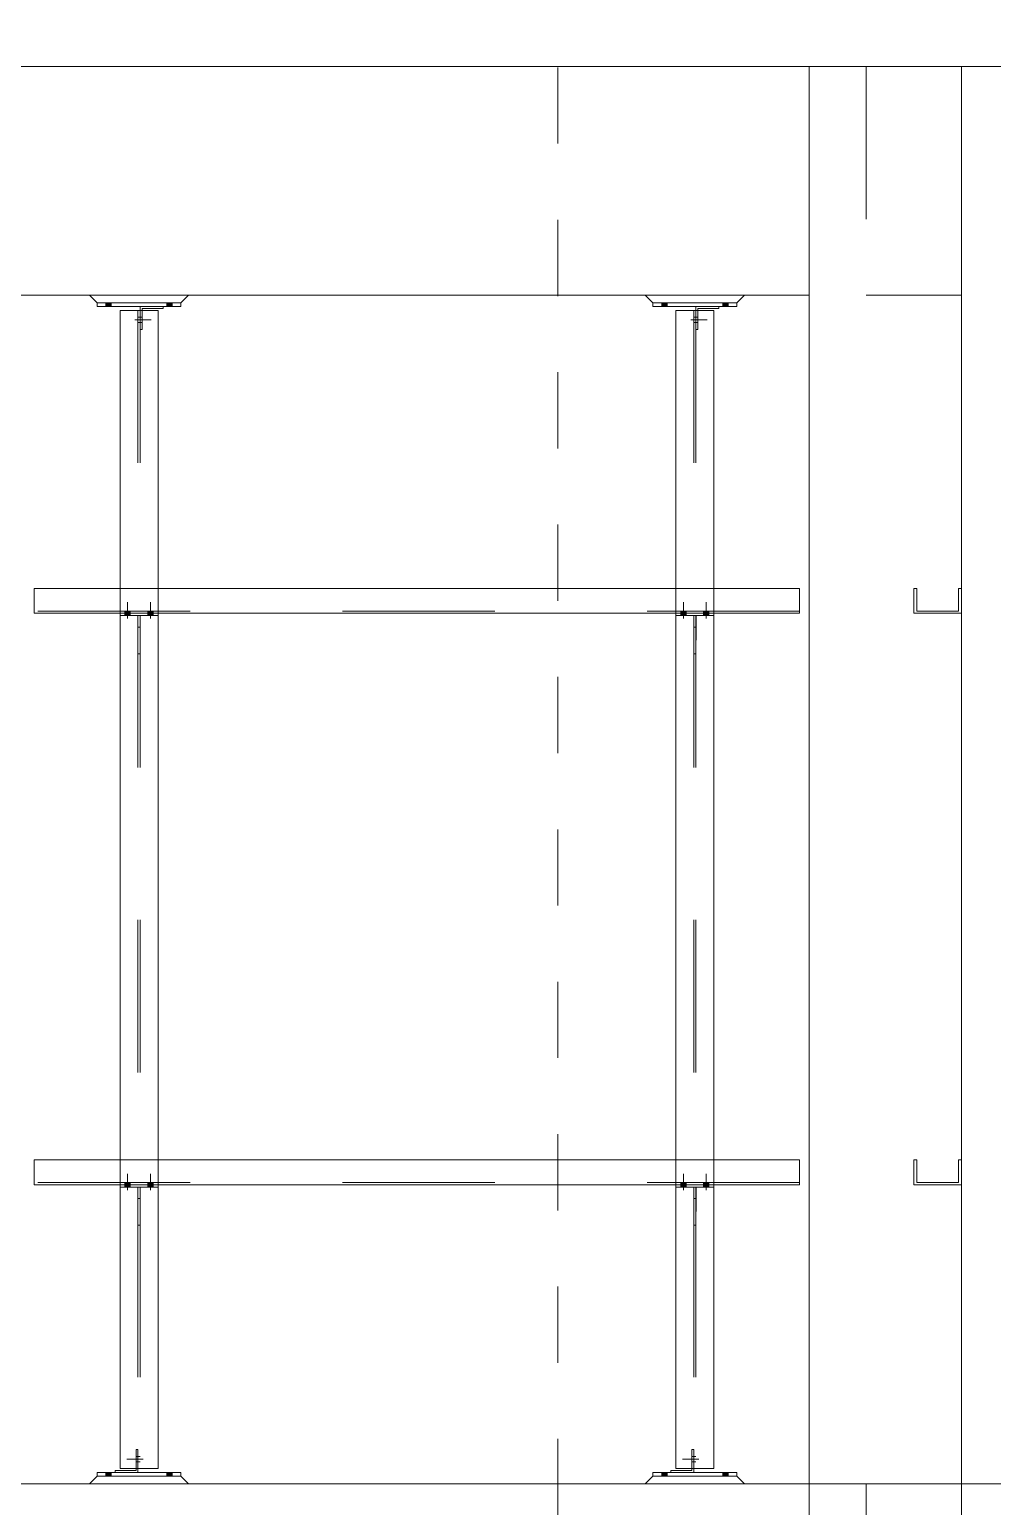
# Model space of a CAD drawing. Header units: millimetres. Extents: x 652937 to 1670132, y 1473552 to 2851037.
# Drawn here: x 663473.782 to 663476.309, y 1524533.461 to 1524537.338 of the extents above; entities that cross this region are included whole.
import ezdxf

# ---------------------------------------------------------------- set-up
doc = ezdxf.new("R2010")
doc.units = ezdxf.units.MM
for name, pattern in [('XKITLINE00', [0]), ('XKITLINE01', [4, 1, -1, 1, -1]), ('XKITLINE02', [4, 2, -2])]:
    doc.linetypes.add(name, pattern=pattern)
doc.layers.add('000 - 0_HIDE_OBJ_FRAMING_DEF_SUB', color=7, linetype='Continuous', plot=False)
for name, color, linetype, lineweight in [('Bolt', 7, 'Continuous', 0), ('Part', 7, 'Continuous', 0), ('S-GRID', 7, 'Continuous', 9)]:
    doc.layers.add(name, color=color, linetype=linetype, lineweight=lineweight)

# ---------------------------------------------------------------- blocks, each defined once
blk = doc.blocks.new('*A18802950')
at = {"layer": 'S-GRID', "color": 7, "linetype": 'XKITLINE01', "lineweight": 0}
blk.add_line((-21.862873, 47.4), (90.947689, 47.4), dxfattribs=at)
blk = doc.blocks.new('*A18812951')
at = {"layer": 'S-GRID', "color": 7, "linetype": 'XKITLINE01', "lineweight": 0}
blk.add_line((-21.862873, 66), (90.947689, 66), dxfattribs=at)
blk = doc.blocks.new('*A19212991')
at = {"layer": '000 - 0_HIDE_OBJ_FRAMING_DEF_SUB', "color": 7, "linetype": 'XKITLINE02', "lineweight": 0}
for p, q in [((74.247294, 47.4), (74.247294, 44.4)), ((74.247294, 47.4), (74.247682, 47.4)), ((74.247682, 47.4), (74.247294, 47.4)), ((76.247294, 30.9), (76.247294, 47.4)), ((74.247294, 36.9), (74.247294, 30.9)), ((74.247682, 30.9), (74.247294, 30.9)), ((74.247294, 30.9), (74.247682, 30.9)), ((74.614073, 30.9), (74.364073, 30.9))]:
    blk.add_line(p, q, dxfattribs=at)
at = {"layer": '000 - 0_HIDE_OBJ_FRAMING_DEF_SUB', "color": 7, "linetype": 'XKITLINE00', "lineweight": 0}
for p, q in [((74.247682, 30.9), (74.247682, 47.4)), ((74.247682, 47.4), (76.247681, 47.4)), ((76.247681, 47.4), (76.247681, 30.9)), ((74.247294, 44.4), (74.247294, 36.9)), ((74.364073, 30.9), (74.247682, 30.9)), ((76.247681, 30.9), (74.614073, 30.9))]:
    blk.add_line(p, q, dxfattribs=at)
blk = doc.blocks.new('*A19343004')
at = {"layer": 'S-GRID', "color": 7, "linetype": 'XKITLINE01', "lineweight": 0}
blk.add_line((70.947689, 0.989257), (70.947689, 85.464475), dxfattribs=at)
blk = doc.blocks.new('*A21393209')
at = {"layer": 'Part', "color": 7, "linetype": 'XKITLINE00', "lineweight": 0}
for q in [(-6.027551, 47.4), (74.248136, 44.4)]:
    blk.add_line((74.248136, 47.4), q, dxfattribs=at)
at = {"layer": 'Part', "color": 7, "linetype": 'XKITLINE02', "lineweight": 0}
for p, q in [((74.247748, 44.4), (74.247748, 47.4)), ((74.247748, 47.4), (74.248136, 47.4))]:
    blk.add_line(p, q, dxfattribs=at)
blk = doc.blocks.new('*A21423212')
at = {"layer": 'Part', "color": 7, "linetype": 'XKITLINE00', "lineweight": 0}
for p, q in [((74.247682, 66), (-6.027313, 66)), ((74.247682, 66), (74.247682, 63)), ((74.247682, 63), (-6.027313, 63))]:
    blk.add_line(p, q, dxfattribs=at)
at = {"layer": 'Part', "color": 7, "linetype": 'XKITLINE02', "lineweight": 0}
for p, q in [((74.247294, 63), (74.247294, 66)), ((74.247294, 66), (74.247682, 66)), ((74.247682, 63), (74.247294, 63))]:
    blk.add_line(p, q, dxfattribs=at)
blk = doc.blocks.new('*A21633233')
at = {"layer": 'Part', "color": 7, "linetype": 'XKITLINE00', "lineweight": 0}
for p, q in [((64.078234, 59.15), (64.078244, 59.15)), ((64.078389, 59.15), (64.078244, 59.15)), ((64.078244, 59.15), (64.078244, 58.855)), ((74.12255, 59.15), (64.078379, 59.15)), ((64.078389, 59.15), (64.078389, 58.825)), ((74.12254, 59.15), (74.12255, 59.15)), ((74.12255, 59.15), (74.12255, 58.825)), ((64.078234, 58.855), (64.078234, 58.825)), ((64.078389, 58.825), (64.078234, 58.825)), ((64.078234, 58.825), (74.12255, 58.825)), ((64.078244, 58.855), (64.078389, 58.855)), ((64.078244, 58.855), (64.078379, 58.855))]:
    blk.add_line(p, q, dxfattribs=at)
at = {"layer": 'Part', "color": 7, "linetype": 'XKITLINE02', "lineweight": 0}
for p, q in [((64.078234, 59.15), (64.078234, 58.855)), ((64.078244, 59.15), (64.078234, 59.15)), ((64.078379, 58.855), (64.078379, 59.15)), ((74.122395, 58.825), (74.122395, 59.15)), ((74.122395, 59.15), (74.122405, 59.15)), ((74.122405, 59.15), (74.122405, 58.855)), ((74.12254, 58.855), (74.12254, 59.15)), ((74.12254, 58.855), (64.078379, 58.855)), ((74.12255, 58.825), (74.122395, 58.825)), ((74.122405, 58.855), (74.12254, 58.855))]:
    blk.add_line(p, q, dxfattribs=at)
blk = doc.blocks.new('*A21783248')
at = {"layer": 'Part', "color": 7, "linetype": 'XKITLINE00', "lineweight": 0}
for p, q in [((65.203263, 58.825), (65.203263, 58.795)), ((65.203263, 58.795), (65.203449, 58.795)), ((65.703449, 58.795), (65.203263, 58.795)), ((65.203449, 58.825), (65.203449, 58.795)), ((65.703449, 58.795), (65.703449, 58.825))]:
    blk.add_line(p, q, dxfattribs=at)
at = {"layer": 'Part', "color": 7, "linetype": 'XKITLINE02', "lineweight": 0}
for p, q in [((65.703449, 58.825), (65.203263, 58.825)), ((65.703263, 58.825), (65.703449, 58.825)), ((65.703263, 58.825), (65.703263, 58.795)), ((65.703263, 58.795), (65.703449, 58.795))]:
    blk.add_line(p, q, dxfattribs=at)
blk = doc.blocks.new('*A21793249')
at = {"layer": 'Bolt'}
for points in [[(65.268, 58.825), (65.268, 58.855), (65.338, 58.855), (65.338, 58.825)], [(65.268, 58.795), (65.268, 58.825), (65.338, 58.825), (65.338, 58.795)], [(65.568, 58.825), (65.568, 58.855), (65.638, 58.855), (65.638, 58.825)], [(65.568, 58.795), (65.568, 58.825), (65.638, 58.825), (65.638, 58.795)]]:
    blk.add_hatch(color=7, dxfattribs=at).paths.add_polyline_path(points, flags=17)
at = {"layer": 'Bolt', "color": 7, "linetype": 'XKITLINE00', "lineweight": 0}
for p, q in [((65.303, 58.755), (65.303, 58.97)), ((65.603, 58.755), (65.603, 58.97)), ((65.268, 58.825), (65.268, 58.855)), ((65.268, 58.795), (65.268, 58.825)), ((65.338, 58.825), (65.338, 58.855)), ((65.338, 58.795), (65.338, 58.825)), ((65.568, 58.825), (65.568, 58.855)), ((65.568, 58.795), (65.568, 58.825)), ((65.638, 58.825), (65.638, 58.855)), ((65.638, 58.795), (65.638, 58.825))]:
    blk.add_line(p, q, dxfattribs=at)
blk = doc.blocks.new('*A21803250')
at = {"layer": 'Part', "color": 7, "linetype": 'XKITLINE00', "lineweight": 0}
for p, q in [((64.903092, 62.85), (64.903092, 62.9)), ((66.003263, 62.9), (64.903092, 62.9)), ((66.003263, 62.85), (64.903092, 62.85)), ((64.903263, 62.85), (64.903263, 62.9)), ((66.003263, 62.85), (66.003263, 62.9))]:
    blk.add_line(p, q, dxfattribs=at)
at = {"layer": 'Part', "color": 7, "linetype": 'XKITLINE02', "lineweight": 0}
blk.add_line((66.003092, 62.85), (66.003092, 62.9), dxfattribs=at)
blk = doc.blocks.new('*A21813251')
at = {"layer": 'Part', "color": 7, "linetype": 'XKITLINE00', "lineweight": 0}
for p, q in [((65.468131, 62.85), (65.468131, 62.8)), ((65.468224, 62.85), (65.468224, 62.8)), ((65.493224, 62.825), (65.493224, 62.8)), ((65.768224, 62.825), (65.493224, 62.825)), ((65.768224, 62.825), (65.768224, 62.85))]:
    blk.add_line(p, q, dxfattribs=at)
at = {"layer": 'Part', "color": 7, "linetype": 'XKITLINE02', "lineweight": 0}
for p, q in [((65.768224, 62.85), (65.468131, 62.85)), ((65.493224, 62.825), (65.493131, 62.825)), ((65.493131, 62.825), (65.493131, 62.55)), ((65.493224, 62.825), (65.493131, 62.825)), ((65.768131, 62.85), (65.768131, 62.825)), ((65.468131, 62.8), (65.468131, 62.55)), ((65.468224, 62.8), (65.468224, 62.55)), ((65.493224, 62.8), (65.493224, 62.55)), ((65.493224, 62.55), (65.468131, 62.55))]:
    blk.add_line(p, q, dxfattribs=at)
blk = doc.blocks.new('*A21823252')
at = {"layer": 'Part', "color": 7, "linetype": 'XKITLINE00', "lineweight": 0}
for p, q in [((64.803061, 63), (64.903092, 62.9)), ((64.903263, 62.9), (64.803294, 63)), ((66.103294, 63), (66.003263, 62.9)), ((66.003263, 62.9), (64.903092, 62.9))]:
    blk.add_line(p, q, dxfattribs=at)
at = {"layer": 'Part', "color": 7, "linetype": 'XKITLINE02', "lineweight": 0}
for p, q in [((64.803294, 63), (64.803061, 63)), ((64.803061, 63), (66.103294, 63)), ((66.003092, 62.9), (66.103061, 63)), ((66.003263, 62.9), (66.003092, 62.9))]:
    blk.add_line(p, q, dxfattribs=at)
blk = doc.blocks.new('*A21833253')
at = {"layer": 'Bolt', "color": 7, "linetype": 'XKITLINE02', "lineweight": 0}
for p, q in [((65.398578, 62.675), (65.613178, 62.675)), ((65.438167, 62.64), (65.468167, 62.64)), ((65.438188, 62.71), (65.468188, 62.71)), ((65.468147, 62.64), (65.493147, 62.64)), ((65.468208, 62.71), (65.493208, 62.71))]:
    blk.add_line(p, q, dxfattribs=at)
blk = doc.blocks.new('*A21843254')
at = {"layer": 'Bolt'}
for points in [[(65.088, 62.9), (65.088, 62.85), (65.018, 62.85), (65.018, 62.9)], [(65.888, 62.9), (65.888, 62.85), (65.818, 62.85), (65.818, 62.9)]]:
    blk.add_hatch(color=7, dxfattribs=at).paths.add_polyline_path(points, flags=17)
at = {"layer": 'Bolt', "color": 7, "linetype": 'XKITLINE00', "lineweight": 0}
for p, q in [((65.018, 62.9), (65.018, 62.85)), ((65.053, 62.9), (65.053, 62.85)), ((65.088, 62.9), (65.088, 62.85)), ((65.818, 62.9), (65.818, 62.85)), ((65.853, 62.9), (65.853, 62.85)), ((65.888, 62.9), (65.888, 62.85))]:
    blk.add_line(p, q, dxfattribs=at)
blk = doc.blocks.new('*A22993369')
at = {"layer": '000 - 0_HIDE_OBJ_FRAMING_DEF_SUB', "color": 7, "linetype": 'XKITLINE02', "lineweight": 0}
for p, q in [((76.247294, 66), (74.997058, 66)), ((74.997294, 66), (74.997294, 63)), ((76.247294, 63), (76.247294, 66)), ((74.997058, 63), (76.247294, 63))]:
    blk.add_line(p, q, dxfattribs=at)
blk = doc.blocks.new('*A23003370')
at = {"layer": '000 - 0_HIDE_OBJ_FRAMING_DEF_SUB', "color": 7, "linetype": 'XKITLINE02', "lineweight": 0}
for p, q in [((75.622011, 51.65), (75.622246, 51.65)), ((75.662246, 51.65), (75.622246, 51.65)), ((75.622246, 51.65), (75.622246, 51.325)), ((75.662011, 51.65), (75.662246, 51.65)), ((75.662246, 51.355), (75.662246, 51.65)), ((76.207011, 51.65), (76.207246, 51.65)), ((76.247246, 51.65), (76.207246, 51.65)), ((76.207246, 51.65), (76.207246, 51.355)), ((76.247011, 51.65), (76.247246, 51.65)), ((76.247246, 51.325), (76.247246, 51.65)), ((75.622011, 51.325), (75.622246, 51.325)), ((75.622246, 51.325), (76.247246, 51.325)), ((75.662011, 51.355), (75.662246, 51.355)), ((76.207246, 51.355), (75.662246, 51.355)), ((76.207011, 51.355), (76.207246, 51.355)), ((76.247011, 51.325), (76.247246, 51.325))]:
    blk.add_line(p, q, dxfattribs=at)
blk = doc.blocks.new('*A23013371')
at = {"layer": '000 - 0_HIDE_OBJ_FRAMING_DEF_SUB', "color": 7, "linetype": 'XKITLINE02', "lineweight": 0}
for p, q in [((75.622011, 59.15), (75.622246, 59.15)), ((75.662246, 59.15), (75.622246, 59.15)), ((75.622246, 59.15), (75.622246, 58.825)), ((75.662011, 59.15), (75.662246, 59.15)), ((75.662246, 58.855), (75.662246, 59.15)), ((76.207011, 59.15), (76.207246, 59.15)), ((76.247246, 59.15), (76.207246, 59.15)), ((76.207246, 59.15), (76.207246, 58.855)), ((76.247011, 59.15), (76.247246, 59.15)), ((76.247246, 58.825), (76.247246, 59.15)), ((75.622011, 58.825), (75.622246, 58.825)), ((75.622246, 58.825), (76.247246, 58.825)), ((75.662011, 58.855), (75.662246, 58.855)), ((76.207246, 58.855), (75.662246, 58.855)), ((76.207011, 58.855), (76.207246, 58.855)), ((76.247011, 58.825), (76.247246, 58.825))]:
    blk.add_line(p, q, dxfattribs=at)
blk = doc.blocks.new('*A23023372')
at = {"layer": '000 - 0_HIDE_OBJ_FRAMING_DEF_SUB', "color": 7, "linetype": 'XKITLINE02', "lineweight": 0}
for p, q in [((74.247294, 66), (74.247294, 63)), ((74.247294, 66), (74.247682, 66)), ((74.247682, 66), (74.247294, 66)), ((76.247294, 47.4), (76.247294, 66)), ((74.247294, 47.4), (74.247682, 47.4)), ((74.247294, 47.4), (74.247682, 47.4))]:
    blk.add_line(p, q, dxfattribs=at)
at = {"layer": '000 - 0_HIDE_OBJ_FRAMING_DEF_SUB', "color": 7, "linetype": 'XKITLINE00', "lineweight": 0}
for p, q in [((74.247682, 47.4), (74.247682, 66)), ((74.247682, 66), (76.247681, 66)), ((76.247681, 66), (76.247681, 47.4)), ((74.247294, 63), (74.247294, 47.4)), ((74.247682, 47.4), (76.247681, 47.4))]:
    blk.add_line(p, q, dxfattribs=at)
blk = doc.blocks.new('*A23033373')
at = {"layer": 'Part', "color": 7, "linetype": 'XKITLINE00', "lineweight": 0}
for p, q in [((72.997629, 62.8), (72.497474, 62.8)), ((72.497487, 62.8), (72.497487, 59.15)), ((72.497629, 62.8), (72.497629, 59.15)), ((72.997629, 62.8), (72.997629, 59.15)), ((72.497487, 58.825), (72.497487, 51.65)), ((72.497629, 58.825), (72.497629, 51.65)), ((72.997629, 58.795), (72.997629, 51.65)), ((72.497487, 51.325), (72.497487, 47.6)), ((72.497629, 51.325), (72.497629, 47.6)), ((72.997629, 51.295), (72.997629, 47.6)), ((72.997629, 47.6), (72.497474, 47.6))]:
    blk.add_line(p, q, dxfattribs=at)
at = {"layer": 'Part', "color": 7, "linetype": 'XKITLINE02', "lineweight": 0}
for p, q in [((72.497474, 62.8), (72.497474, 47.6)), ((72.497617, 62.8), (72.497617, 47.6)), ((72.732487, 62.8), (72.732487, 47.6)), ((72.732617, 62.8), (72.732617, 47.6)), ((72.762487, 62.8), (72.762487, 47.6)), ((72.762617, 62.8), (72.762617, 47.6)), ((72.997474, 62.8), (72.997474, 47.6)), ((72.997487, 62.8), (72.997487, 47.6)), ((72.997617, 62.8), (72.997617, 47.6)), ((72.497487, 59.15), (72.497487, 58.825)), ((72.497629, 59.15), (72.497629, 58.825)), ((72.997629, 59.15), (72.997629, 58.795)), ((72.497487, 51.65), (72.497487, 51.325)), ((72.497629, 51.65), (72.497629, 51.325)), ((72.997629, 51.65), (72.997629, 51.295))]:
    blk.add_line(p, q, dxfattribs=at)
blk = doc.blocks.new('*A23043374')
at = {"layer": 'Part', "color": 7, "linetype": 'XKITLINE00', "lineweight": 0}
for p, q in [((72.732637, 58.795), (72.732637, 58.295)), ((72.732823, 58.645), (72.732823, 58.795)), ((72.762823, 58.795), (72.732823, 58.795)), ((72.762823, 58.645), (72.762823, 58.795)), ((72.732684, 58.295), (72.732823, 58.645)), ((72.732823, 58.645), (72.762823, 58.645)), ((72.762823, 58.645), (72.762684, 58.295)), ((72.732637, 58.295), (72.732684, 58.295)), ((72.762684, 58.295), (72.732684, 58.295))]:
    blk.add_line(p, q, dxfattribs=at)
at = {"layer": 'Part', "color": 7, "linetype": 'XKITLINE02', "lineweight": 0}
for p, q in [((72.732823, 58.795), (72.732637, 58.795)), ((72.732823, 58.795), (72.732637, 58.795)), ((72.762637, 58.295), (72.762637, 58.795)), ((72.732684, 58.295), (72.732637, 58.295))]:
    blk.add_line(p, q, dxfattribs=at)
blk = doc.blocks.new('*A23053375')
at = {"layer": 'Part', "color": 7, "linetype": 'XKITLINE00', "lineweight": 0}
for p, q in [((72.497637, 51.325), (72.497637, 51.295)), ((72.497637, 51.295), (72.497823, 51.295)), ((72.997823, 51.295), (72.497637, 51.295)), ((72.497823, 51.325), (72.497823, 51.295)), ((72.997823, 51.295), (72.997823, 51.325))]:
    blk.add_line(p, q, dxfattribs=at)
at = {"layer": 'Part', "color": 7, "linetype": 'XKITLINE02', "lineweight": 0}
for p, q in [((72.997823, 51.325), (72.497637, 51.325)), ((72.997637, 51.325), (72.997823, 51.325)), ((72.997637, 51.325), (72.997637, 51.295)), ((72.997637, 51.295), (72.997823, 51.295))]:
    blk.add_line(p, q, dxfattribs=at)
blk = doc.blocks.new('*A23063376')
at = {"layer": 'Part', "color": 7, "linetype": 'XKITLINE00', "lineweight": 0}
for p, q in [((72.732637, 51.295), (72.732637, 50.795)), ((72.732823, 51.145), (72.732823, 51.295)), ((72.762823, 51.295), (72.732823, 51.295)), ((72.762823, 51.145), (72.762823, 51.295)), ((72.732684, 50.795), (72.732823, 51.145)), ((72.732823, 51.145), (72.762823, 51.145)), ((72.762823, 51.145), (72.762684, 50.795)), ((72.732637, 50.795), (72.732684, 50.795)), ((72.762684, 50.795), (72.732684, 50.795))]:
    blk.add_line(p, q, dxfattribs=at)
at = {"layer": 'Part', "color": 7, "linetype": 'XKITLINE02', "lineweight": 0}
for p, q in [((72.732823, 51.295), (72.732637, 51.295)), ((72.732823, 51.295), (72.732637, 51.295)), ((72.762637, 50.795), (72.762637, 51.295)), ((72.732684, 50.795), (72.732637, 50.795))]:
    blk.add_line(p, q, dxfattribs=at)
blk = doc.blocks.new('*A23073377')
at = {"layer": 'Bolt'}
for points in [[(72.563, 51.325), (72.563, 51.355), (72.633, 51.355), (72.633, 51.325)], [(72.563, 51.295), (72.563, 51.325), (72.633, 51.325), (72.633, 51.295)], [(72.863, 51.325), (72.863, 51.355), (72.933, 51.355), (72.933, 51.325)], [(72.863, 51.295), (72.863, 51.325), (72.933, 51.325), (72.933, 51.295)]]:
    blk.add_hatch(color=7, dxfattribs=at).paths.add_polyline_path(points, flags=17)
at = {"layer": 'Bolt', "color": 7, "linetype": 'XKITLINE00', "lineweight": 0}
for p, q in [((72.598, 51.255), (72.598, 51.47)), ((72.898, 51.255), (72.898, 51.47)), ((72.563, 51.325), (72.563, 51.355)), ((72.563, 51.295), (72.563, 51.325)), ((72.633, 51.325), (72.633, 51.355)), ((72.633, 51.295), (72.633, 51.325)), ((72.863, 51.325), (72.863, 51.355)), ((72.863, 51.295), (72.863, 51.325)), ((72.933, 51.325), (72.933, 51.355)), ((72.933, 51.295), (72.933, 51.325))]:
    blk.add_line(p, q, dxfattribs=at)
blk = doc.blocks.new('*A23083378')
at = {"layer": 'Part', "color": 7, "linetype": 'XKITLINE00', "lineweight": 0}
for p, q in [((72.497637, 58.825), (72.497637, 58.795)), ((72.497637, 58.795), (72.497823, 58.795)), ((72.997823, 58.795), (72.497637, 58.795)), ((72.497823, 58.825), (72.497823, 58.795)), ((72.997823, 58.795), (72.997823, 58.825))]:
    blk.add_line(p, q, dxfattribs=at)
at = {"layer": 'Part', "color": 7, "linetype": 'XKITLINE02', "lineweight": 0}
for p, q in [((72.997823, 58.825), (72.497637, 58.825)), ((72.997637, 58.825), (72.997823, 58.825)), ((72.997637, 58.825), (72.997637, 58.795)), ((72.997637, 58.795), (72.997823, 58.795))]:
    blk.add_line(p, q, dxfattribs=at)
blk = doc.blocks.new('*A23093379')
at = {"layer": 'Bolt'}
for points in [[(72.563, 58.825), (72.563, 58.855), (72.633, 58.855), (72.633, 58.825)], [(72.563, 58.795), (72.563, 58.825), (72.633, 58.825), (72.633, 58.795)], [(72.863, 58.825), (72.863, 58.855), (72.933, 58.855), (72.933, 58.825)], [(72.863, 58.795), (72.863, 58.825), (72.933, 58.825), (72.933, 58.795)]]:
    blk.add_hatch(color=7, dxfattribs=at).paths.add_polyline_path(points, flags=17)
at = {"layer": 'Bolt', "color": 7, "linetype": 'XKITLINE00', "lineweight": 0}
for p, q in [((72.598, 58.755), (72.598, 58.97)), ((72.898, 58.755), (72.898, 58.97)), ((72.563, 58.825), (72.563, 58.855)), ((72.563, 58.795), (72.563, 58.825)), ((72.633, 58.825), (72.633, 58.855)), ((72.633, 58.795), (72.633, 58.825)), ((72.863, 58.825), (72.863, 58.855)), ((72.863, 58.795), (72.863, 58.825)), ((72.933, 58.825), (72.933, 58.855)), ((72.933, 58.795), (72.933, 58.825))]:
    blk.add_line(p, q, dxfattribs=at)
blk = doc.blocks.new('*A23103380')
at = {"layer": 'Part', "color": 7, "linetype": 'XKITLINE00', "lineweight": 0}
for p, q in [((72.097436, 63), (72.197467, 62.9)), ((72.197637, 62.9), (72.097668, 63)), ((73.397668, 63), (73.297637, 62.9)), ((73.297637, 62.9), (72.197467, 62.9))]:
    blk.add_line(p, q, dxfattribs=at)
at = {"layer": 'Part', "color": 7, "linetype": 'XKITLINE02', "lineweight": 0}
for p, q in [((72.097668, 63), (72.097436, 63)), ((72.097436, 63), (73.397668, 63)), ((73.297467, 62.9), (73.397436, 63)), ((73.297637, 62.9), (73.297467, 62.9))]:
    blk.add_line(p, q, dxfattribs=at)
blk = doc.blocks.new('*A23113381')
at = {"layer": 'Bolt', "color": 7, "linetype": 'XKITLINE02', "lineweight": 0}
for p, q in [((72.692952, 62.675), (72.907552, 62.675)), ((72.732541, 62.64), (72.762541, 62.64)), ((72.732563, 62.71), (72.762563, 62.71)), ((72.762522, 62.64), (72.787522, 62.64)), ((72.762582, 62.71), (72.787582, 62.71))]:
    blk.add_line(p, q, dxfattribs=at)
blk = doc.blocks.new('*A23123382')
at = {"layer": 'Part', "color": 7, "linetype": 'XKITLINE00', "lineweight": 0}
for p, q in [((72.197467, 62.85), (72.197467, 62.9)), ((73.297637, 62.9), (72.197467, 62.9)), ((73.297637, 62.85), (72.197467, 62.85)), ((72.197637, 62.85), (72.197637, 62.9)), ((73.297637, 62.85), (73.297637, 62.9))]:
    blk.add_line(p, q, dxfattribs=at)
at = {"layer": 'Part', "color": 7, "linetype": 'XKITLINE02', "lineweight": 0}
blk.add_line((73.297467, 62.85), (73.297467, 62.9), dxfattribs=at)
blk = doc.blocks.new('*A23133383')
at = {"layer": 'Part', "color": 7, "linetype": 'XKITLINE00', "lineweight": 0}
for p, q in [((72.762505, 62.85), (72.762505, 62.8)), ((72.762598, 62.85), (72.762598, 62.8)), ((72.787598, 62.825), (72.787598, 62.8)), ((73.062598, 62.825), (72.787598, 62.825)), ((73.062598, 62.825), (73.062598, 62.85))]:
    blk.add_line(p, q, dxfattribs=at)
at = {"layer": 'Part', "color": 7, "linetype": 'XKITLINE02', "lineweight": 0}
for p, q in [((73.062598, 62.85), (72.762505, 62.85)), ((72.787598, 62.825), (72.787505, 62.825)), ((72.787505, 62.825), (72.787505, 62.55)), ((72.787598, 62.825), (72.787505, 62.825)), ((73.062505, 62.85), (73.062505, 62.825)), ((72.762505, 62.8), (72.762505, 62.55)), ((72.762598, 62.8), (72.762598, 62.55)), ((72.787598, 62.8), (72.787598, 62.55)), ((72.787598, 62.55), (72.762505, 62.55))]:
    blk.add_line(p, q, dxfattribs=at)
blk = doc.blocks.new('*A23143384')
at = {"layer": 'Bolt'}
for points in [[(72.383, 62.9), (72.383, 62.85), (72.313, 62.85), (72.313, 62.9)], [(73.183, 62.9), (73.183, 62.85), (73.113, 62.85), (73.113, 62.9)]]:
    blk.add_hatch(color=7, dxfattribs=at).paths.add_polyline_path(points, flags=17)
at = {"layer": 'Bolt', "color": 7, "linetype": 'XKITLINE00', "lineweight": 0}
for p, q in [((72.313, 62.9), (72.313, 62.85)), ((72.348, 62.9), (72.348, 62.85)), ((72.383, 62.9), (72.383, 62.85)), ((73.113, 62.9), (73.113, 62.85)), ((73.148, 62.9), (73.148, 62.85)), ((73.183, 62.9), (73.183, 62.85))]:
    blk.add_line(p, q, dxfattribs=at)
blk = doc.blocks.new('*A23193389')
at = {"layer": 'Part', "color": 7, "linetype": 'XKITLINE00', "lineweight": 0}
for p, q in [((65.703255, 62.8), (65.2031, 62.8)), ((65.203112, 62.8), (65.203112, 59.15)), ((65.203255, 62.8), (65.203255, 59.15)), ((65.703255, 62.8), (65.703255, 59.15)), ((65.203112, 58.825), (65.203112, 51.65)), ((65.203255, 58.825), (65.203255, 51.65)), ((65.703255, 58.795), (65.703255, 51.65)), ((65.203112, 51.325), (65.203112, 47.6)), ((65.203255, 51.325), (65.203255, 47.6)), ((65.703255, 51.295), (65.703255, 47.6)), ((65.703255, 47.6), (65.2031, 47.6))]:
    blk.add_line(p, q, dxfattribs=at)
at = {"layer": 'Part', "color": 7, "linetype": 'XKITLINE02', "lineweight": 0}
for p, q in [((65.2031, 62.8), (65.2031, 47.6)), ((65.203243, 62.8), (65.203243, 47.6)), ((65.438112, 62.8), (65.438112, 47.6)), ((65.438243, 62.8), (65.438243, 47.6)), ((65.468112, 62.8), (65.468112, 47.6)), ((65.468243, 62.8), (65.468243, 47.6)), ((65.7031, 62.8), (65.7031, 47.6)), ((65.703112, 62.8), (65.703112, 47.6)), ((65.703243, 62.8), (65.703243, 47.6)), ((65.203112, 59.15), (65.203112, 58.825)), ((65.203255, 59.15), (65.203255, 58.825)), ((65.703255, 59.15), (65.703255, 58.795)), ((65.203112, 51.65), (65.203112, 51.325)), ((65.203255, 51.65), (65.203255, 51.325)), ((65.703255, 51.65), (65.703255, 51.295))]:
    blk.add_line(p, q, dxfattribs=at)
blk = doc.blocks.new('*A23203390')
at = {"layer": 'Part', "color": 7, "linetype": 'XKITLINE00', "lineweight": 0}
for p, q in [((64.078234, 51.65), (64.078244, 51.65)), ((64.078389, 51.65), (64.078244, 51.65)), ((64.078244, 51.65), (64.078244, 51.355)), ((74.12255, 51.65), (64.078379, 51.65)), ((64.078389, 51.65), (64.078389, 51.325)), ((74.12254, 51.65), (74.12255, 51.65)), ((74.12255, 51.65), (74.12255, 51.325)), ((64.078234, 51.355), (64.078234, 51.325)), ((64.078389, 51.325), (64.078234, 51.325)), ((64.078234, 51.325), (74.12255, 51.325)), ((64.078244, 51.355), (64.078389, 51.355)), ((64.078244, 51.355), (64.078379, 51.355))]:
    blk.add_line(p, q, dxfattribs=at)
at = {"layer": 'Part', "color": 7, "linetype": 'XKITLINE02', "lineweight": 0}
for p, q in [((64.078234, 51.65), (64.078234, 51.355)), ((64.078244, 51.65), (64.078234, 51.65)), ((64.078379, 51.355), (64.078379, 51.65)), ((74.122395, 51.325), (74.122395, 51.65)), ((74.122395, 51.65), (74.122405, 51.65)), ((74.122405, 51.65), (74.122405, 51.355)), ((74.12254, 51.355), (74.12254, 51.65)), ((74.12254, 51.355), (64.078379, 51.355)), ((74.12255, 51.325), (74.122395, 51.325)), ((74.122405, 51.355), (74.12254, 51.355))]:
    blk.add_line(p, q, dxfattribs=at)
blk = doc.blocks.new('*A23213391')
at = {"layer": 'Bolt'}
for points in [[(65.268, 51.325), (65.268, 51.355), (65.338, 51.355), (65.338, 51.325)], [(65.268, 51.295), (65.268, 51.325), (65.338, 51.325), (65.338, 51.295)], [(65.568, 51.325), (65.568, 51.355), (65.638, 51.355), (65.638, 51.325)], [(65.568, 51.295), (65.568, 51.325), (65.638, 51.325), (65.638, 51.295)]]:
    blk.add_hatch(color=7, dxfattribs=at).paths.add_polyline_path(points, flags=17)
at = {"layer": 'Bolt', "color": 7, "linetype": 'XKITLINE00', "lineweight": 0}
for p, q in [((65.303, 51.255), (65.303, 51.47)), ((65.603, 51.255), (65.603, 51.47)), ((65.268, 51.325), (65.268, 51.355)), ((65.268, 51.295), (65.268, 51.325)), ((65.338, 51.325), (65.338, 51.355)), ((65.338, 51.295), (65.338, 51.325)), ((65.568, 51.325), (65.568, 51.355)), ((65.568, 51.295), (65.568, 51.325)), ((65.638, 51.325), (65.638, 51.355)), ((65.638, 51.295), (65.638, 51.325))]:
    blk.add_line(p, q, dxfattribs=at)
blk = doc.blocks.new('*A23223392')
at = {"layer": 'Part', "color": 7, "linetype": 'XKITLINE00', "lineweight": 0}
for p, q in [((65.438263, 51.295), (65.438263, 50.795)), ((65.438449, 51.145), (65.438449, 51.295)), ((65.468449, 51.295), (65.438449, 51.295)), ((65.468449, 51.145), (65.468449, 51.295)), ((65.438309, 50.795), (65.438449, 51.145)), ((65.438449, 51.145), (65.468449, 51.145)), ((65.468449, 51.145), (65.468309, 50.795)), ((65.438263, 50.795), (65.438309, 50.795)), ((65.468309, 50.795), (65.438309, 50.795))]:
    blk.add_line(p, q, dxfattribs=at)
at = {"layer": 'Part', "color": 7, "linetype": 'XKITLINE02', "lineweight": 0}
for p, q in [((65.438449, 51.295), (65.438263, 51.295)), ((65.438449, 51.295), (65.438263, 51.295)), ((65.468263, 50.795), (65.468263, 51.295)), ((65.438309, 50.795), (65.438263, 50.795))]:
    blk.add_line(p, q, dxfattribs=at)
blk = doc.blocks.new('*A23233393')
at = {"layer": 'Part', "color": 7, "linetype": 'XKITLINE00', "lineweight": 0}
for p, q in [((65.203263, 51.325), (65.203263, 51.295)), ((65.203263, 51.295), (65.203449, 51.295)), ((65.703449, 51.295), (65.203263, 51.295)), ((65.203449, 51.325), (65.203449, 51.295)), ((65.703449, 51.295), (65.703449, 51.325))]:
    blk.add_line(p, q, dxfattribs=at)
at = {"layer": 'Part', "color": 7, "linetype": 'XKITLINE02', "lineweight": 0}
for p, q in [((65.703449, 51.325), (65.203263, 51.325)), ((65.703263, 51.325), (65.703449, 51.325)), ((65.703263, 51.325), (65.703263, 51.295)), ((65.703263, 51.295), (65.703449, 51.295))]:
    blk.add_line(p, q, dxfattribs=at)
blk = doc.blocks.new('*A23243394')
at = {"layer": 'Part', "color": 7, "linetype": 'XKITLINE00', "lineweight": 0}
for p, q in [((65.438263, 58.795), (65.438263, 58.295)), ((65.438449, 58.645), (65.438449, 58.795)), ((65.468449, 58.795), (65.438449, 58.795)), ((65.468449, 58.645), (65.468449, 58.795)), ((65.438309, 58.295), (65.438449, 58.645)), ((65.438449, 58.645), (65.468449, 58.645)), ((65.468449, 58.645), (65.468309, 58.295)), ((65.438263, 58.295), (65.438309, 58.295)), ((65.468309, 58.295), (65.438309, 58.295))]:
    blk.add_line(p, q, dxfattribs=at)
at = {"layer": 'Part', "color": 7, "linetype": 'XKITLINE02', "lineweight": 0}
for p, q in [((65.438449, 58.795), (65.438263, 58.795)), ((65.438449, 58.795), (65.438263, 58.795)), ((65.468263, 58.295), (65.468263, 58.795)), ((65.438309, 58.295), (65.438263, 58.295))]:
    blk.add_line(p, q, dxfattribs=at)
blk = doc.blocks.new('*A23993469')
at = {"layer": '000 - 0_HIDE_OBJ_FRAMING_DEF_SUB', "color": 7, "linetype": 'XKITLINE02', "lineweight": 0}
for p, q in [((76.247294, 47.4), (74.997056, 47.4)), ((74.997294, 47.4), (74.997294, 44.4)), ((76.247294, 44.4), (76.247294, 47.4)), ((74.997056, 44.4), (76.247294, 44.4))]:
    blk.add_line(p, q, dxfattribs=at)
blk = doc.blocks.new('*A24193489')
at = {"layer": 'Bolt'}
for points in [[(65.088, 47.55), (65.088, 47.5), (65.018, 47.5), (65.018, 47.55)], [(65.888, 47.55), (65.888, 47.5), (65.818, 47.5), (65.818, 47.55)]]:
    blk.add_hatch(color=7, dxfattribs=at).paths.add_polyline_path(points, flags=17)
at = {"layer": 'Bolt', "color": 7, "linetype": 'XKITLINE00', "lineweight": 0}
for p, q in [((65.018, 47.5), (65.018, 47.55)), ((65.053, 47.5), (65.053, 47.55)), ((65.088, 47.5), (65.088, 47.55)), ((65.818, 47.5), (65.818, 47.55)), ((65.853, 47.5), (65.853, 47.55)), ((65.888, 47.5), (65.888, 47.55))]:
    blk.add_line(p, q, dxfattribs=at)
blk = doc.blocks.new('*A24203490')
at = {"layer": 'Bolt', "color": 7, "linetype": 'XKITLINE02', "lineweight": 0}
for p, q in [((65.507778, 47.725), (65.293178, 47.725)), ((65.438147, 47.76), (65.413147, 47.76)), ((65.438208, 47.69), (65.413208, 47.69)), ((65.468167, 47.76), (65.438167, 47.76)), ((65.468188, 47.69), (65.438188, 47.69))]:
    blk.add_line(p, q, dxfattribs=at)
blk = doc.blocks.new('*A24213491')
at = {"layer": 'Part', "color": 7, "linetype": 'XKITLINE00', "lineweight": 0}
for p, q in [((64.903092, 47.5), (64.803061, 47.4)), ((64.803294, 47.4), (64.903263, 47.5)), ((64.903263, 47.5), (64.903092, 47.5)), ((64.903092, 47.5), (66.003263, 47.5)), ((66.003263, 47.5), (66.103294, 47.4))]:
    blk.add_line(p, q, dxfattribs=at)
at = {"layer": 'Part', "color": 7, "linetype": 'XKITLINE02', "lineweight": 0}
for p, q in [((66.003092, 47.5), (66.103061, 47.4)), ((66.103294, 47.4), (64.803061, 47.4)), ((66.103061, 47.4), (66.103294, 47.4))]:
    blk.add_line(p, q, dxfattribs=at)
blk = doc.blocks.new('*A24223492')
at = {"layer": 'Part', "color": 7, "linetype": 'XKITLINE02', "lineweight": 0}
for p, q in [((65.438224, 47.85), (65.413131, 47.85)), ((65.413131, 47.85), (65.413131, 47.6)), ((65.413224, 47.85), (65.413224, 47.6)), ((65.438131, 47.55), (65.438131, 47.85)), ((65.438224, 47.85), (65.438224, 47.6)), ((65.138131, 47.575), (65.138224, 47.575)), ((65.138224, 47.575), (65.138131, 47.575)), ((65.438224, 47.55), (65.138131, 47.55))]:
    blk.add_line(p, q, dxfattribs=at)
at = {"layer": 'Part', "color": 7, "linetype": 'XKITLINE00', "lineweight": 0}
for p, q in [((65.138131, 47.575), (65.138131, 47.55)), ((65.413224, 47.575), (65.138224, 47.575)), ((65.138224, 47.575), (65.138224, 47.55)), ((65.413131, 47.6), (65.413131, 47.575)), ((65.413224, 47.6), (65.413224, 47.575)), ((65.438224, 47.6), (65.438224, 47.55))]:
    blk.add_line(p, q, dxfattribs=at)
blk = doc.blocks.new('*A24233493')
at = {"layer": 'Part', "color": 7, "linetype": 'XKITLINE00', "lineweight": 0}
for p, q in [((66.003263, 47.55), (64.903092, 47.55)), ((64.903092, 47.55), (64.903092, 47.5)), ((66.003263, 47.5), (64.903092, 47.5)), ((64.903263, 47.5), (64.903263, 47.55)), ((66.003263, 47.55), (66.003263, 47.5))]:
    blk.add_line(p, q, dxfattribs=at)
at = {"layer": 'Part', "color": 7, "linetype": 'XKITLINE02', "lineweight": 0}
blk.add_line((66.003092, 47.5), (66.003092, 47.55), dxfattribs=at)
blk = doc.blocks.new('*A24663536')
at = {"layer": 'Part', "color": 7, "linetype": 'XKITLINE00', "lineweight": 0}
for p, q in [((72.197467, 47.5), (72.097436, 47.4)), ((72.097668, 47.4), (72.197637, 47.5)), ((72.197637, 47.5), (72.197467, 47.5)), ((72.197467, 47.5), (73.297637, 47.5)), ((73.297637, 47.5), (73.397668, 47.4))]:
    blk.add_line(p, q, dxfattribs=at)
at = {"layer": 'Part', "color": 7, "linetype": 'XKITLINE02', "lineweight": 0}
for p, q in [((73.297467, 47.5), (73.397436, 47.4)), ((73.397668, 47.4), (72.097436, 47.4)), ((73.397436, 47.4), (73.397668, 47.4))]:
    blk.add_line(p, q, dxfattribs=at)
blk = doc.blocks.new('*A24673537')
at = {"layer": 'Bolt', "color": 7, "linetype": 'XKITLINE02', "lineweight": 0}
for p, q in [((72.802152, 47.725), (72.587552, 47.725)), ((72.732522, 47.76), (72.707522, 47.76)), ((72.732582, 47.69), (72.707582, 47.69)), ((72.762541, 47.76), (72.732541, 47.76)), ((72.762563, 47.69), (72.732563, 47.69))]:
    blk.add_line(p, q, dxfattribs=at)
blk = doc.blocks.new('*A24683538')
at = {"layer": 'Part', "color": 7, "linetype": 'XKITLINE00', "lineweight": 0}
for p, q in [((73.297637, 47.55), (72.197467, 47.55)), ((72.197467, 47.55), (72.197467, 47.5)), ((73.297637, 47.5), (72.197467, 47.5)), ((72.197637, 47.5), (72.197637, 47.55)), ((73.297637, 47.55), (73.297637, 47.5))]:
    blk.add_line(p, q, dxfattribs=at)
at = {"layer": 'Part', "color": 7, "linetype": 'XKITLINE02', "lineweight": 0}
blk.add_line((73.297467, 47.5), (73.297467, 47.55), dxfattribs=at)
blk = doc.blocks.new('*A24693539')
at = {"layer": 'Part', "color": 7, "linetype": 'XKITLINE02', "lineweight": 0}
for p, q in [((72.732598, 47.85), (72.707505, 47.85)), ((72.707505, 47.85), (72.707505, 47.6)), ((72.707598, 47.85), (72.707598, 47.6)), ((72.732505, 47.55), (72.732505, 47.85)), ((72.732598, 47.85), (72.732598, 47.6)), ((72.432505, 47.575), (72.432598, 47.575)), ((72.432598, 47.575), (72.432505, 47.575)), ((72.732598, 47.55), (72.432505, 47.55))]:
    blk.add_line(p, q, dxfattribs=at)
at = {"layer": 'Part', "color": 7, "linetype": 'XKITLINE00', "lineweight": 0}
for p, q in [((72.432505, 47.575), (72.432505, 47.55)), ((72.707598, 47.575), (72.432598, 47.575)), ((72.432598, 47.575), (72.432598, 47.55)), ((72.707505, 47.6), (72.707505, 47.575)), ((72.707598, 47.6), (72.707598, 47.575)), ((72.732598, 47.6), (72.732598, 47.55))]:
    blk.add_line(p, q, dxfattribs=at)
blk = doc.blocks.new('*A24703540')
at = {"layer": 'Bolt'}
for points in [[(72.383, 47.55), (72.383, 47.5), (72.313, 47.5), (72.313, 47.55)], [(73.183, 47.55), (73.183, 47.5), (73.113, 47.5), (73.113, 47.55)]]:
    blk.add_hatch(color=7, dxfattribs=at).paths.add_polyline_path(points, flags=17)
at = {"layer": 'Bolt', "color": 7, "linetype": 'XKITLINE00', "lineweight": 0}
for p, q in [((72.313, 47.5), (72.313, 47.55)), ((72.348, 47.5), (72.348, 47.55)), ((72.383, 47.5), (72.383, 47.55)), ((73.113, 47.5), (73.113, 47.55)), ((73.148, 47.5), (73.148, 47.55)), ((73.183, 47.5), (73.183, 47.55))]:
    blk.add_line(p, q, dxfattribs=at)

msp = doc.modelspace()

# ---------------------------------------------------------------- block references
at = {"color": 7, "lineweight": 0, "xscale": 0.2, "yscale": 0.2, "zscale": 0.2}
for name in ['*A19343004', '*A18812951', '*A21423212', '*A23023372', '*A22993369', '*A21823252', '*A23103380', '*A21803250', '*A21843254', '*A23193389', '*A21813251', '*A23123382', '*A23143384', '*A23033373', '*A23133383', '*A21833253', '*A23113381', '*A21633233', '*A23013371', '*A21793249', '*A23093379', '*A21783248', '*A23243394', '*A23083378', '*A23043374', '*A23203390', '*A23003370', '*A23233393', '*A23213391', '*A23053375', '*A23073377', '*A23223392', '*A23063376', '*A18802950', '*A24223492', '*A24693539', '*A24203490', '*A24673537', '*A24213491', '*A24233493', '*A24193489', '*A24663536', '*A24683538', '*A24703540', '*A21393209', '*A19212991', '*A23993469']:
    msp.add_blockref(name, (663460.9784, 1524524.0403), dxfattribs=at)

doc.saveas('drawing.dxf')
